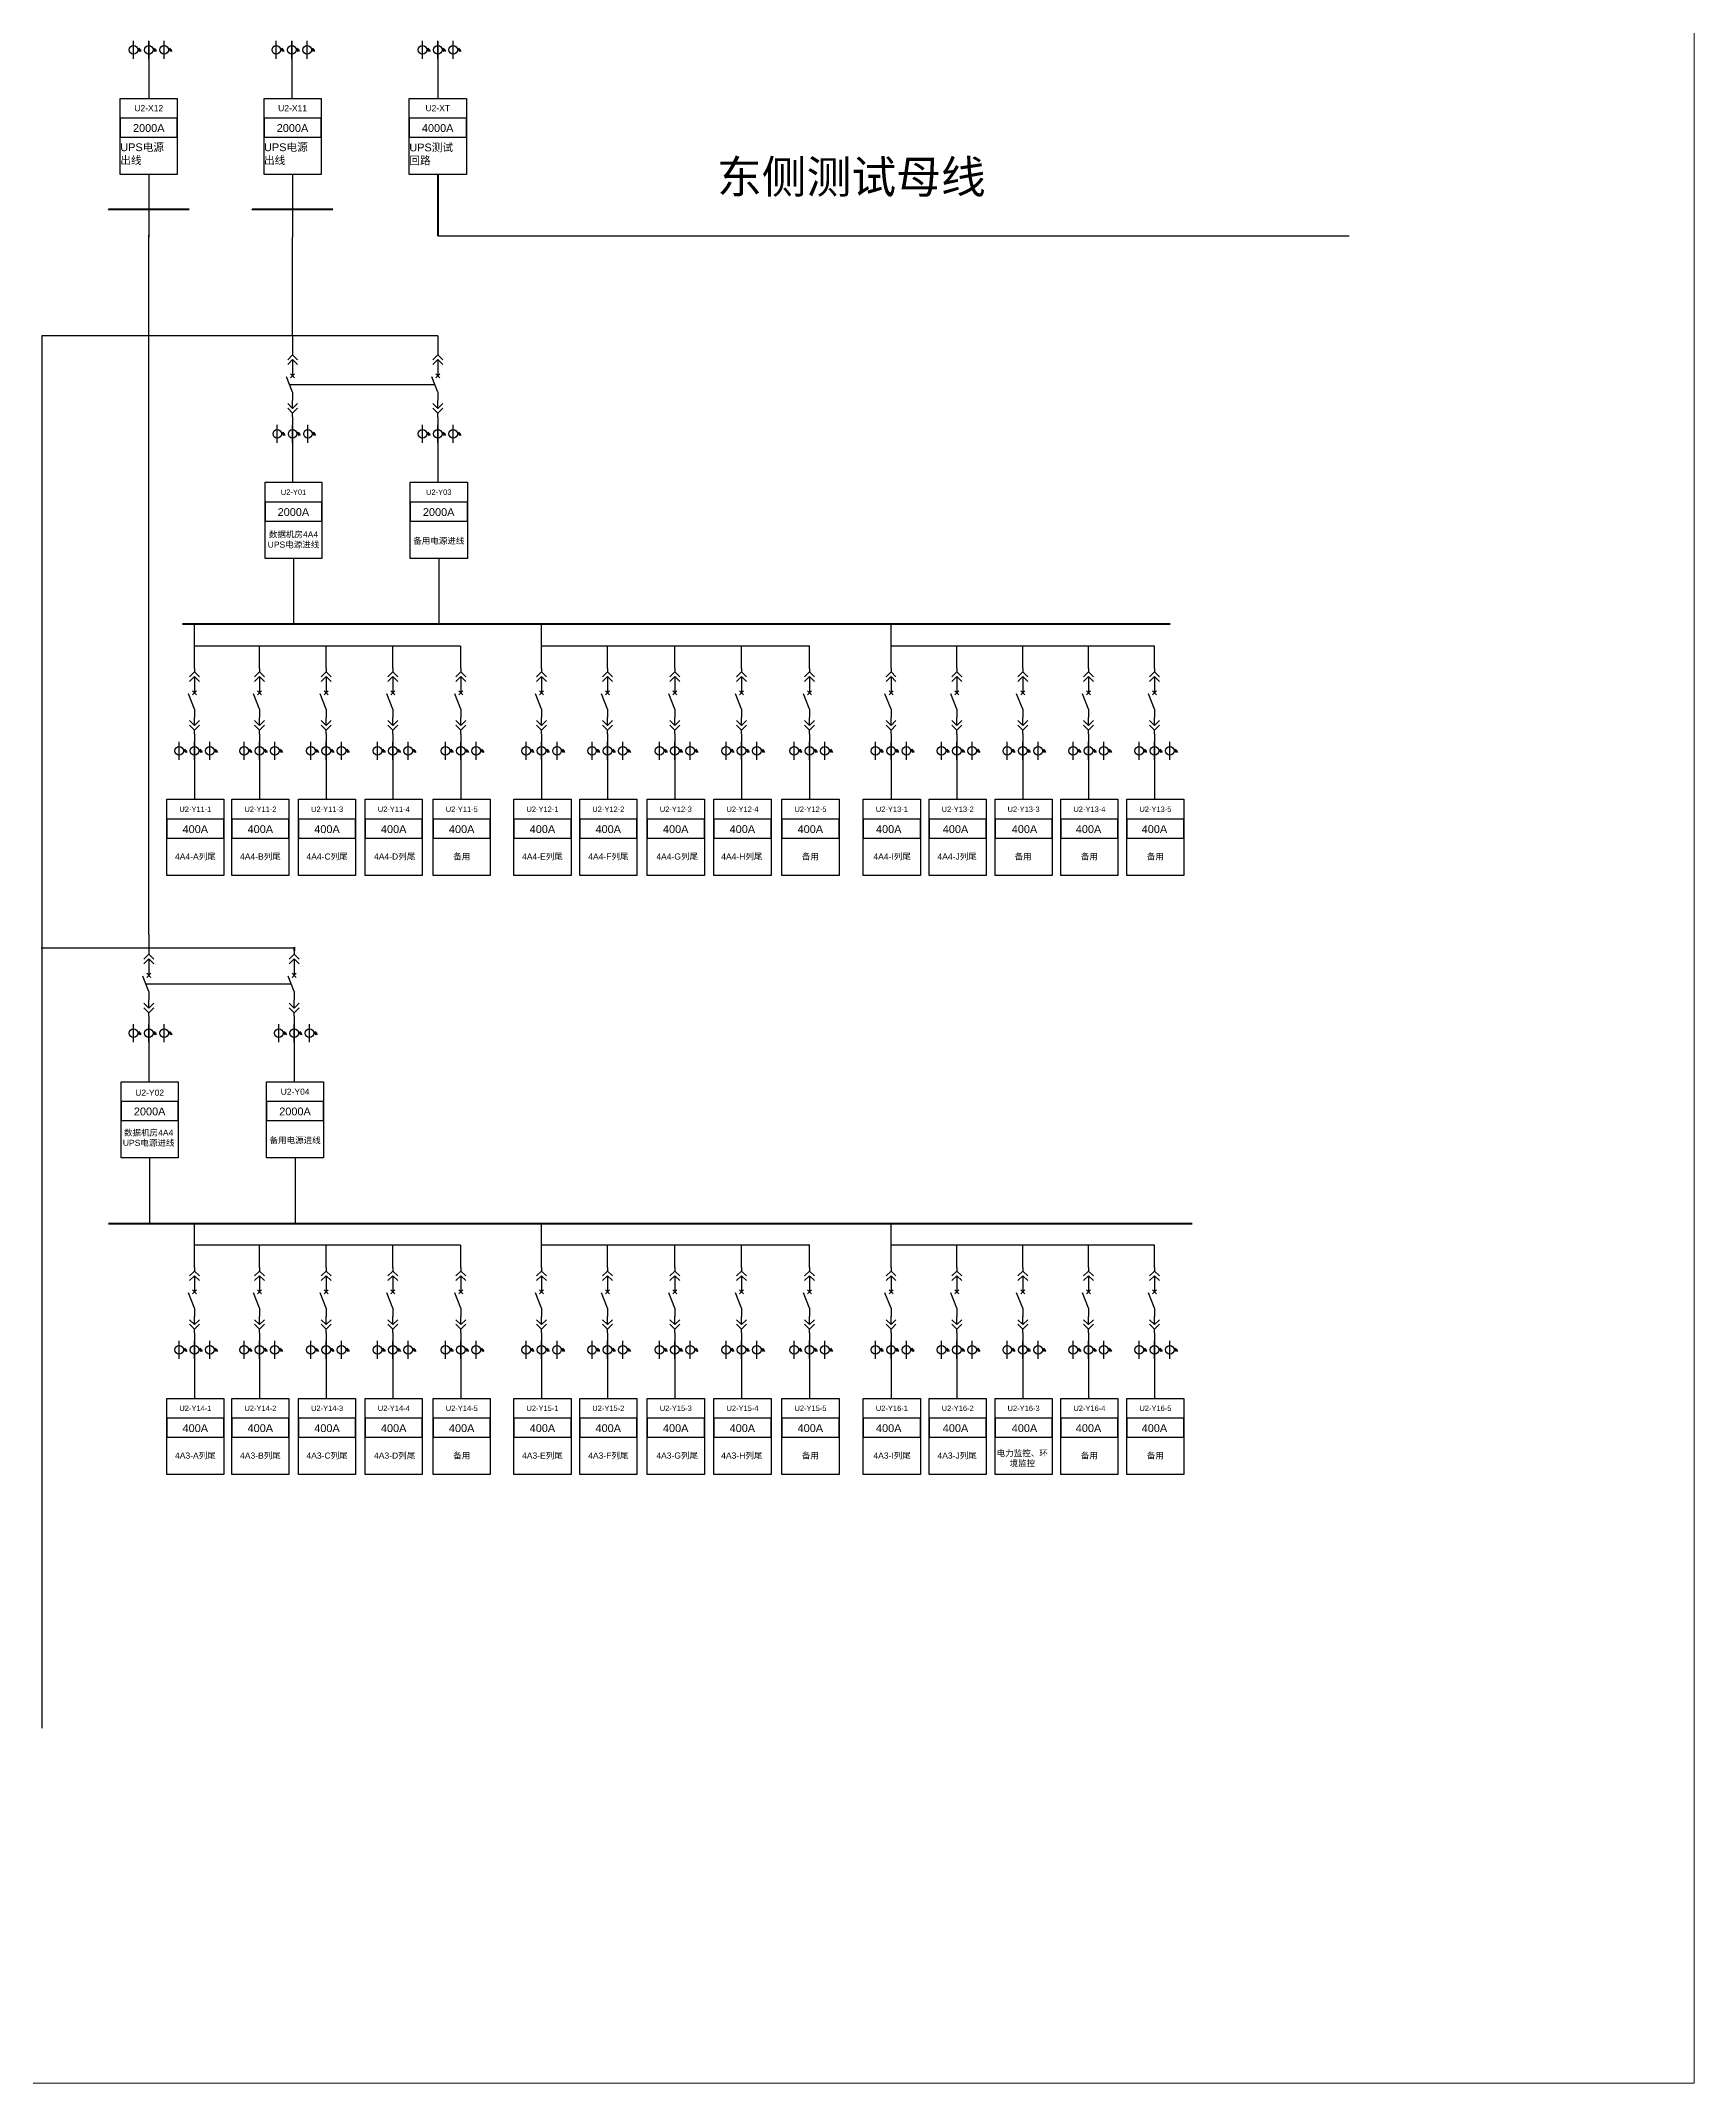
# Model space of a CAD drawing. Header units: millimetres. Extents: x -3460 to -460, y 6070 to 9130.
# Drawn here: x -2071.6 to -1920.5, y 6490.8 to 6677.3 of the extents above; entities that cross this region are included whole.
import ezdxf
from ezdxf.enums import TextEntityAlignment as Align

# ---------------------------------------------------------------- set-up
doc = ezdxf.new("R2010")
doc.units = ezdxf.units.MM
doc.header["$LTSCALE"] = 1000
doc.header["$MEASUREMENT"] = 0
doc.linetypes.add('DASHED', pattern=[0.75, 0.5, -0.25])
doc.linetypes.add('HIDDEN', pattern=[0.375, 0.25, -0.125])
doc.styles.get("Standard").update_dxf_attribs({"font": 'arial.ttf'})

# ---------------------------------------------------------------- blocks, each defined once
blk = doc.blocks.new('A$C03DD39B5')
for p, q in [((417, 475), (283, 392)), ((417, 422), (283, 339)), ((350, 333), (350, 467))]:
    blk.add_line(p, q)
blk.add_lwpolyline([(700, 167), (0, 167)])
blk.add_circle((350, 167), 167)
blk = doc.blocks.new('DYDQAA05')
at = {"color": 0}
blk.add_lwpolyline([(0, 0), (0, -7)], dxfattribs=at)
blk = doc.blocks.new('DYDQAA03')
at = {"color": 0}
for points in [[(0, 0), (0, -1.5)], [(-2.12, -3.62), (0, -1.5)], [(-2.12, -5.62), (0, -3.5)], [(2.12, -3.62), (0, -1.5)], [(2.12, -5.62), (0, -3.5)], [(0, -3.5), (0, -7)]]:
    blk.add_lwpolyline(points, dxfattribs=at)
blk = doc.blocks.new('DYDQAA09')
at = {"color": 0}
blk.add_lwpolyline([(0, 0), (0, -3.5)], dxfattribs=at)
blk.add_lwpolyline([(0, 0), (0, -3.5)], dxfattribs=at)
blk.add_lwpolyline([(0, 0), (0, -3.5)], dxfattribs=at)
blk.add_lwpolyline([(0, 0), (0, -3.5)], dxfattribs=at)
blk.add_lwpolyline([(0, 0), (0, -3.5)], dxfattribs=at)
blk.add_lwpolyline([(0, 0), (0, -3.5)], dxfattribs=at)
blk.add_lwpolyline([(0, 0), (0, -3.5)], dxfattribs=at)
blk.add_lwpolyline([(0, 0), (0, -3.5)], dxfattribs=at)
blk.add_lwpolyline([(0, 0), (0, -3.5)], dxfattribs=at)
blk = doc.blocks.new('DYDQ0201')
at = {"color": 0}
for points in [[(0.86, -0.86), (-0.86, 0.86)], [(-0.86, -0.86), (0.86, 0.86)], [(0, -7), (-2.61, -0.37)]]:
    blk.add_lwpolyline(points, dxfattribs=at)
blk = doc.blocks.new('DYDQAA04')
at = {"color": 0}
for points in [[(0, -3.5), (0, 0)], [(-2.12, -1.38), (0, -3.5)], [(-2.12, -3.38), (0, -5.5)], [(2.12, -1.38), (0, -3.5)], [(2.12, -3.38), (0, -5.5)], [(0, -7), (0, -5.5)]]:
    blk.add_lwpolyline(points, dxfattribs=at)

msp = doc.modelspace()

# ---------------------------------------------------------------- linework, layer by layer
for p, q in [((-2061.7, 6677.3, 2483.89), (-2061.7, 6675.66, 2483.89)), ((-2048.64, 6677.3, 2483.89), (-2048.64, 6675.66, 2483.89)), ((-2035.3, 6677.3, 2483.89), (-2035.3, 6675.66, 2483.89)), ((-2061.7, 6675.66, 2483.89), (-2061.7, 6672.09, 2483.89)), ((-2048.64, 6675.66, 2483.89), (-2048.64, 6672.09, 2483.89)), ((-2035.3, 6675.66, 2483.89), (-2035.3, 6672.09, 2483.89)), ((-2061.7, 6665.14, 2483.89), (-2061.7, 6659.42, 2483.89)), ((-2048.56, 6665.14, 2452.4), (-2048.56, 6659.42, 2452.4)), ((-2061.7, 6595.71, -1822.39), (-2061.7, 6659.59, -439.11)), ((-2048.56, 6650.46, -1465.72), (-2048.56, 6659.42, -82.44)), ((-2048.56, 6642.22, 735.51), (-2048.56, 6640.58, 735.51)), ((-2048.56, 6640.58, 735.51), (-2048.56, 6637.02, 735.51)), ((-2048.48, 6630.06, 704.02), (-2048.48, 6624.08, 1175.57)), ((-2057.52, 6620.01, -207.72), (-2057.52, 6624.08, 1175.57)), ((-2025.82, 6620.01, -207.72), (-2025.82, 6624.08, 1175.57)), ((-1993.9, 6620.01, -207.72), (-1993.9, 6624.08, 1175.57)), ((-2049.72, 6622.05, 1175.57), (-2057.52, 6622.05, 483.92)), ((-2051.58, 6620.01, 1175.57), (-2051.58, 6622.05, 1175.57)), ((-2041.92, 6622.05, 1867.21), (-2049.72, 6622.05, 1175.57)), ((-2045.49, 6620.01, 1867.21), (-2045.49, 6622.05, 1867.21)), ((-2033.24, 6622.05, 2558.85), (-2041.92, 6622.05, 1867.21)), ((-2039.4, 6620.01, 2558.85), (-2039.4, 6622.05, 2558.85)), ((-2033.19, 6620.01, 2558.85), (-2033.19, 6622.05, 2558.85)), ((-2018.02, 6622.05, 1175.57), (-2025.82, 6622.05, 483.92)), ((-2019.8, 6620.01, 1175.57), (-2019.8, 6622.05, 1175.57)), ((-2010.22, 6622.05, 1867.21), (-2018.02, 6622.05, 1175.57)), ((-2013.64, 6620.01, 1867.21), (-2013.64, 6622.05, 1867.21)), ((-2001.33, 6622.05, 2558.85), (-2010.22, 6622.05, 1867.21)), ((-2007.55, 6620.01, 2558.85), (-2007.55, 6622.05, 2558.85)), ((-2001.34, 6620.01, 2558.85), (-2001.34, 6622.05, 2558.85)), ((-1986.1, 6622.05, 1175.57), (-1993.9, 6622.05, 483.92)), ((-1987.89, 6620.01, 1175.57), (-1987.89, 6622.05, 1175.57)), ((-1978.3, 6622.05, 1867.21), (-1986.1, 6622.05, 1175.57)), ((-1981.87, 6620.01, 1867.21), (-1981.87, 6622.05, 1867.21)), ((-1969.82, 6622.05, 2558.85), (-1978.3, 6622.05, 1867.21)), ((-1975.86, 6620.01, 2558.85), (-1975.86, 6622.05, 2558.85)), ((-1969.83, 6620.01, 2558.85), (-1969.83, 6622.05, 2558.85)), ((-2057.52, 6613.26, 1993.51), (-2057.52, 6611.62, 1993.51)), ((-2057.52, 6611.62, 1993.51), (-2057.52, 6608.06, 1993.51)), ((-2051.58, 6613.26, 3376.79), (-2051.58, 6611.62, 3376.79)), ((-2051.58, 6611.62, 3376.79), (-2051.58, 6608.06, 3376.79)), ((-2045.49, 6613.26, 4068.43), (-2045.49, 6611.62, 4068.43)), ((-2045.49, 6611.62, 4068.43), (-2045.49, 6608.06, 4068.43)), ((-2039.4, 6613.26, 4760.07), (-2039.4, 6611.62, 4760.07)), ((-2039.4, 6611.62, 4760.07), (-2039.4, 6608.06, 4760.07)), ((-2033.19, 6613.26, 4760.07), (-2033.19, 6611.62, 4760.07)), ((-2033.19, 6611.62, 4760.07), (-2033.19, 6608.06, 4760.07)), ((-2025.82, 6613.26, 1993.51), (-2025.82, 6611.62, 1993.51)), ((-2025.82, 6611.62, 1993.51), (-2025.82, 6608.06, 1993.51)), ((-2019.8, 6613.26, 3376.79), (-2019.8, 6611.62, 3376.79)), ((-2019.8, 6611.62, 3376.79), (-2019.8, 6608.06, 3376.79)), ((-2013.64, 6613.26, 4068.43), (-2013.64, 6611.62, 4068.43)), ((-2013.64, 6611.62, 4068.43), (-2013.64, 6608.06, 4068.43)), ((-2007.55, 6613.26, 4760.07), (-2007.55, 6611.62, 4760.07)), ((-2007.55, 6611.62, 4760.07), (-2007.55, 6608.06, 4760.07)), ((-2001.34, 6613.26, 4760.07), (-2001.34, 6611.62, 4760.07)), ((-2001.34, 6611.62, 4760.07), (-2001.34, 6608.06, 4760.07)), ((-1993.9, 6613.26, 1993.51), (-1993.9, 6611.62, 1993.51)), ((-1993.9, 6611.62, 1993.51), (-1993.9, 6608.06, 1993.51)), ((-1987.89, 6613.26, 3376.79), (-1987.89, 6611.62, 3376.79)), ((-1987.89, 6611.62, 3376.79), (-1987.89, 6608.06, 3376.79)), ((-1981.87, 6613.26, 4068.43), (-1981.87, 6611.62, 4068.43)), ((-1981.87, 6611.62, 4068.43), (-1981.87, 6608.06, 4068.43)), ((-1975.86, 6613.26, 4760.07), (-1975.86, 6611.62, 4760.07)), ((-1975.86, 6611.62, 4760.07), (-1975.86, 6608.06, 4760.07)), ((-1969.83, 6613.26, 4760.07), (-1969.83, 6611.62, 4760.07)), ((-1969.83, 6611.62, 4760.07), (-1969.83, 6608.06, 4760.07)), ((-2061.7, 6587.47, 378.83), (-2061.7, 6585.83, 378.83)), ((-2061.7, 6585.83, 378.83), (-2061.7, 6582.26, 378.83)), ((-2061.62, 6575.31, 347.34), (-2061.62, 6569.32, 818.89)), ((-2057.52, 6565.29, -207.72), (-2057.52, 6569.36, 1175.57)), ((-2025.82, 6565.29, -207.72), (-2025.82, 6569.36, 1175.57)), ((-1993.9, 6565.29, -207.72), (-1993.9, 6569.36, 1175.57)), ((-2049.72, 6567.33, 1175.57), (-2057.52, 6567.33, 483.92)), ((-2051.58, 6565.29, 1175.57), (-2051.58, 6567.33, 1175.57)), ((-2041.92, 6567.33, 1867.21), (-2049.72, 6567.33, 1175.57)), ((-2045.49, 6565.29, 1867.21), (-2045.49, 6567.33, 1867.21)), ((-2033.24, 6567.33, 2558.85), (-2041.92, 6567.33, 1867.21)), ((-2039.4, 6565.29, 2558.85), (-2039.4, 6567.33, 2558.85)), ((-2033.19, 6565.29, 2558.85), (-2033.19, 6567.33, 2558.85)), ((-2018.02, 6567.33, 1175.57), (-2025.82, 6567.33, 483.92)), ((-2019.8, 6565.29, 1175.57), (-2019.8, 6567.33, 1175.57)), ((-2010.22, 6567.33, 1867.21), (-2018.02, 6567.33, 1175.57)), ((-2013.64, 6565.29, 1867.21), (-2013.64, 6567.33, 1867.21)), ((-2001.33, 6567.33, 2558.85), (-2010.22, 6567.33, 1867.21)), ((-2007.55, 6565.29, 2558.85), (-2007.55, 6567.33, 2558.85)), ((-2001.34, 6565.29, 2558.85), (-2001.34, 6567.33, 2558.85)), ((-1986.1, 6567.33, 1175.57), (-1993.9, 6567.33, 483.92)), ((-1987.89, 6565.29, 1175.57), (-1987.89, 6567.33, 1175.57)), ((-1978.3, 6567.33, 1867.21), (-1986.1, 6567.33, 1175.57)), ((-1981.87, 6565.29, 1867.21), (-1981.87, 6567.33, 1867.21)), ((-1969.82, 6567.33, 2558.85), (-1978.3, 6567.33, 1867.21)), ((-1975.86, 6565.29, 2558.85), (-1975.86, 6567.33, 2558.85)), ((-1969.83, 6565.29, 2558.85), (-1969.83, 6567.33, 2558.85)), ((-2057.52, 6558.54, 1993.51), (-2057.52, 6556.9, 1993.51)), ((-2051.58, 6558.54, 3376.79), (-2051.58, 6556.9, 3376.79)), ((-2045.49, 6558.54, 4068.43), (-2045.49, 6556.9, 4068.43)), ((-2039.4, 6558.54, 4760.07), (-2039.4, 6556.9, 4760.07)), ((-2033.19, 6558.54, 4760.07), (-2033.19, 6556.9, 4760.07)), ((-2025.82, 6558.54, 1993.51), (-2025.82, 6556.9, 1993.51)), ((-2019.8, 6558.54, 3376.79), (-2019.8, 6556.9, 3376.79)), ((-2013.64, 6558.54, 4068.43), (-2013.64, 6556.9, 4068.43)), ((-2007.55, 6558.54, 4760.07), (-2007.55, 6556.9, 4760.07)), ((-2001.34, 6558.54, 4760.07), (-2001.34, 6556.9, 4760.07)), ((-1993.9, 6558.54, 1993.51), (-1993.9, 6556.9, 1993.51)), ((-1987.89, 6558.54, 3376.79), (-1987.89, 6556.9, 3376.79)), ((-1981.87, 6558.54, 4068.43), (-1981.87, 6556.9, 4068.43)), ((-1975.86, 6558.54, 4760.07), (-1975.86, 6556.9, 4760.07)), ((-1969.83, 6558.54, 4760.07), (-1969.83, 6556.9, 4760.07)), ((-2057.52, 6556.9, 1993.51), (-2057.52, 6553.34, 1993.51)), ((-2051.58, 6556.9, 3376.79), (-2051.58, 6553.34, 3376.79)), ((-2045.49, 6556.9, 4068.43), (-2045.49, 6553.34, 4068.43)), ((-2039.4, 6556.9, 4760.07), (-2039.4, 6553.34, 4760.07)), ((-2033.19, 6556.9, 4760.07), (-2033.19, 6553.34, 4760.07)), ((-2025.82, 6556.9, 1993.51), (-2025.82, 6553.34, 1993.51)), ((-2019.8, 6556.9, 3376.79), (-2019.8, 6553.34, 3376.79)), ((-2013.64, 6556.9, 4068.43), (-2013.64, 6553.34, 4068.43)), ((-2007.55, 6556.9, 4760.07), (-2007.55, 6553.34, 4760.07)), ((-2001.34, 6556.9, 4760.07), (-2001.34, 6553.34, 4760.07)), ((-1993.9, 6556.9, 1993.51), (-1993.9, 6553.34, 1993.51)), ((-1987.89, 6556.9, 3376.79), (-1987.89, 6553.34, 3376.79)), ((-1981.87, 6556.9, 4068.43), (-1981.87, 6553.34, 4068.43)), ((-1975.86, 6556.9, 4760.07), (-1975.86, 6553.34, 4760.07)), ((-1969.83, 6556.9, 4760.07), (-1969.83, 6553.34, 4760.07))]:
    msp.add_line(p, q)
at = {"color": 6, "lineweight": 40}
msp.add_line((-2035.3, 6665.14, 2451.38), (-2035.3, 6659.54, 376.46), dxfattribs=at)
at = {"color": 6, "lineweight": 30}
msp.add_line((-2035.3, 6659.54, 376.46), (-1952.05, 6659.54, 376.46), dxfattribs=at)
at = {"color": 3, "lineweight": 30}
for p, q in [((-2035.29, 6650.39, 8333.94), (-2071.48, 6650.39, 8333.94)), ((-2071.48, 6650.39, 8333.94), (-2071.48, 6523.21, 8333.94)), ((-2048.44, 6594.47, 8333.94), (-2071.53, 6594.47, 8333.94))]:
    msp.add_line(p, q, dxfattribs=at)
at = {"color": 5}
for p, q in [((-2035.29, 6650.39, -3510.18), (-2035.29, 6648.97, -1465.72)), ((-2035.29, 6642.22, 735.51), (-2035.29, 6640.58, 735.51)), ((-2035.29, 6640.58, 735.51), (-2035.29, 6637.02, 735.51)), ((-2035.21, 6630.06, 704.02), (-2035.21, 6624.08, 1175.57)), ((-2048.41, 6587.47, 1983.23), (-2048.41, 6585.83, 1983.23)), ((-2048.41, 6585.83, 1983.23), (-2048.41, 6582.26, 1983.23)), ((-2048.33, 6575.31, 1951.74), (-2048.33, 6569.32, 2423.29))]:
    msp.add_line(p, q, dxfattribs=at)
at = {"linetype": 'DASHED', "ltscale": 2}
msp.add_line((-2048.84, 6645.95, -1465.72), (-2035.56, 6645.95, -1465.72), dxfattribs=at)
at = {"color": 1, "lineweight": 40}
for p, q in [((-2058.61, 6624.08, 1175.57), (-1968.41, 6624.08, 1175.57)), ((-2065.37, 6569.32, 818.89), (-1966.4, 6569.32, 818.89))]:
    msp.add_line(p, q, dxfattribs=at)
at = {"color": 5, "lineweight": 40}
msp.add_line((-2048.41, 6594.54, -2954.1), (-2048.41, 6594.22, -218), dxfattribs=at)
at = {"linetype": 'HIDDEN', "ltscale": 2}
msp.add_line((-2061.98, 6591.2, -218), (-2048.69, 6591.2, -218), dxfattribs=at)
at = {"color": 1, "lineweight": 13, "ltscale": 0.001071}
msp.add_lwpolyline([(-2243.19, 6860.36), (-1920.54, 6860.36), (-1920.54, 6490.78), (-2243.19, 6490.78)], close=True, dxfattribs=at)
for points, elevation in [([(-2064.3, 6672.09), (-2059.09, 6672.09), (-2059.09, 6665.14), (-2064.3, 6665.14)], 2483.89), ([(-2051.17, 6672.09), (-2045.96, 6672.09), (-2045.96, 6665.14), (-2051.17, 6665.14)], 2452.4), ([(-2064.3, 6668.54), (-2059.09, 6668.54), (-2059.09, 6670.28), (-2064.3, 6670.28)], 2483.89), ([(-2051.17, 6668.54), (-2045.96, 6668.54), (-2045.96, 6670.28), (-2051.17, 6670.28)], 2452.4), ([(-2051.08, 6637.02), (-2045.88, 6637.02), (-2045.88, 6630.06), (-2051.08, 6630.06)], 704.02), ([(-2051.08, 6633.47), (-2045.88, 6633.47), (-2045.88, 6635.2), (-2051.08, 6635.2)], 704.02), ([(-2060.04, 6608.06), (-2054.83, 6608.06), (-2054.83, 6601.1), (-2060.04, 6601.1)], 1962.02), ([(-2054.1, 6608.06), (-2048.89, 6608.06), (-2048.89, 6601.1), (-2054.1, 6601.1)], 3345.3), ([(-2048.01, 6608.06), (-2042.81, 6608.06), (-2042.81, 6601.1), (-2048.01, 6601.1)], 4036.94), ([(-2041.93, 6608.06), (-2036.72, 6608.06), (-2036.72, 6601.1), (-2041.93, 6601.1)], 4728.58), ([(-2035.72, 6608.06), (-2030.51, 6608.06), (-2030.51, 6601.1), (-2035.72, 6601.1)], 4728.58), ([(-2028.34, 6608.06), (-2023.13, 6608.06), (-2023.13, 6601.1), (-2028.34, 6601.1)], 1962.02), ([(-2022.33, 6608.06), (-2017.12, 6608.06), (-2017.12, 6601.1), (-2022.33, 6601.1)], 3345.3), ([(-2016.16, 6608.06), (-2010.95, 6608.06), (-2010.95, 6601.1), (-2016.16, 6601.1)], 4036.94), ([(-2010.07, 6608.06), (-2004.86, 6608.06), (-2004.86, 6601.1), (-2010.07, 6601.1)], 4728.58), ([(-2003.86, 6608.06), (-1998.65, 6608.06), (-1998.65, 6601.1), (-2003.86, 6601.1)], 4728.58), ([(-1996.43, 6608.06), (-1991.22, 6608.06), (-1991.22, 6601.1), (-1996.43, 6601.1)], 1962.02), ([(-1990.41, 6608.06), (-1985.2, 6608.06), (-1985.2, 6601.1), (-1990.41, 6601.1)], 3345.3), ([(-1984.4, 6608.06), (-1979.19, 6608.06), (-1979.19, 6601.1), (-1984.4, 6601.1)], 4036.94), ([(-1978.38, 6608.06), (-1973.17, 6608.06), (-1973.17, 6601.1), (-1978.38, 6601.1)], 4728.58), ([(-1972.36, 6608.06), (-1967.15, 6608.06), (-1967.15, 6601.1), (-1972.36, 6601.1)], 4728.58), ([(-2060.04, 6604.5), (-2054.83, 6604.5), (-2054.83, 6606.24), (-2060.04, 6606.24)], 1962.02), ([(-2054.1, 6604.5), (-2048.89, 6604.5), (-2048.89, 6606.24), (-2054.1, 6606.24)], 3345.3), ([(-2048.01, 6604.5), (-2042.81, 6604.5), (-2042.81, 6606.24), (-2048.01, 6606.24)], 4036.94), ([(-2041.93, 6604.5), (-2036.72, 6604.5), (-2036.72, 6606.24), (-2041.93, 6606.24)], 4728.58), ([(-2035.72, 6604.5), (-2030.51, 6604.5), (-2030.51, 6606.24), (-2035.72, 6606.24)], 4728.58), ([(-2028.34, 6604.5), (-2023.13, 6604.5), (-2023.13, 6606.24), (-2028.34, 6606.24)], 1962.02), ([(-2022.33, 6604.5), (-2017.12, 6604.5), (-2017.12, 6606.24), (-2022.33, 6606.24)], 3345.3), ([(-2016.16, 6604.5), (-2010.95, 6604.5), (-2010.95, 6606.24), (-2016.16, 6606.24)], 4036.94), ([(-2010.07, 6604.5), (-2004.86, 6604.5), (-2004.86, 6606.24), (-2010.07, 6606.24)], 4728.58), ([(-2003.86, 6604.5), (-1998.65, 6604.5), (-1998.65, 6606.24), (-2003.86, 6606.24)], 4728.58), ([(-1996.43, 6604.5), (-1991.22, 6604.5), (-1991.22, 6606.24), (-1996.43, 6606.24)], 1962.02), ([(-1990.41, 6604.5), (-1985.2, 6604.5), (-1985.2, 6606.24), (-1990.41, 6606.24)], 3345.3), ([(-1984.4, 6604.5), (-1979.19, 6604.5), (-1979.19, 6606.24), (-1984.4, 6606.24)], 4036.94), ([(-1978.38, 6604.5), (-1973.17, 6604.5), (-1973.17, 6606.24), (-1978.38, 6606.24)], 4728.58), ([(-1972.36, 6604.5), (-1967.15, 6604.5), (-1967.15, 6606.24), (-1972.36, 6606.24)], 4728.58), ([(-2064.22, 6582.26), (-2059.01, 6582.26), (-2059.01, 6575.31), (-2064.22, 6575.31)], 347.34), ([(-2064.22, 6578.71), (-2059.01, 6578.71), (-2059.01, 6580.44), (-2064.22, 6580.44)], 347.34), ([(-2060.04, 6553.34), (-2054.83, 6553.34), (-2054.83, 6546.38), (-2060.04, 6546.38)], 1962.02), ([(-2054.1, 6553.34), (-2048.89, 6553.34), (-2048.89, 6546.38), (-2054.1, 6546.38)], 3345.3), ([(-2048.01, 6553.34), (-2042.81, 6553.34), (-2042.81, 6546.38), (-2048.01, 6546.38)], 4036.94), ([(-2041.93, 6553.34), (-2036.72, 6553.34), (-2036.72, 6546.38), (-2041.93, 6546.38)], 4728.58), ([(-2035.72, 6553.34), (-2030.51, 6553.34), (-2030.51, 6546.38), (-2035.72, 6546.38)], 4728.58), ([(-2028.34, 6553.34), (-2023.13, 6553.34), (-2023.13, 6546.38), (-2028.34, 6546.38)], 1962.02), ([(-2022.33, 6553.34), (-2017.12, 6553.34), (-2017.12, 6546.38), (-2022.33, 6546.38)], 3345.3), ([(-2016.16, 6553.34), (-2010.95, 6553.34), (-2010.95, 6546.38), (-2016.16, 6546.38)], 4036.94), ([(-2010.07, 6553.34), (-2004.86, 6553.34), (-2004.86, 6546.38), (-2010.07, 6546.38)], 4728.58), ([(-2003.86, 6553.34), (-1998.65, 6553.34), (-1998.65, 6546.38), (-2003.86, 6546.38)], 4728.58), ([(-1996.43, 6553.34), (-1991.22, 6553.34), (-1991.22, 6546.38), (-1996.43, 6546.38)], 1962.02), ([(-1990.41, 6553.34), (-1985.2, 6553.34), (-1985.2, 6546.38), (-1990.41, 6546.38)], 3345.3), ([(-1984.4, 6553.34), (-1979.19, 6553.34), (-1979.19, 6546.38), (-1984.4, 6546.38)], 4036.94), ([(-1978.38, 6553.34), (-1973.17, 6553.34), (-1973.17, 6546.38), (-1978.38, 6546.38)], 4728.58), ([(-1972.36, 6553.34), (-1967.15, 6553.34), (-1967.15, 6546.38), (-1972.36, 6546.38)], 4728.58), ([(-2060.04, 6549.79), (-2054.83, 6549.79), (-2054.83, 6551.52), (-2060.04, 6551.52)], 1962.02), ([(-2054.1, 6549.79), (-2048.89, 6549.79), (-2048.89, 6551.52), (-2054.1, 6551.52)], 3345.3), ([(-2048.01, 6549.79), (-2042.81, 6549.79), (-2042.81, 6551.52), (-2048.01, 6551.52)], 4036.94), ([(-2041.93, 6549.79), (-2036.72, 6549.79), (-2036.72, 6551.52), (-2041.93, 6551.52)], 4728.58), ([(-2035.72, 6549.79), (-2030.51, 6549.79), (-2030.51, 6551.52), (-2035.72, 6551.52)], 4728.58), ([(-2028.34, 6549.79), (-2023.13, 6549.79), (-2023.13, 6551.52), (-2028.34, 6551.52)], 1962.02), ([(-2022.33, 6549.79), (-2017.12, 6549.79), (-2017.12, 6551.52), (-2022.33, 6551.52)], 3345.3), ([(-2016.16, 6549.79), (-2010.95, 6549.79), (-2010.95, 6551.52), (-2016.16, 6551.52)], 4036.94), ([(-2010.07, 6549.79), (-2004.86, 6549.79), (-2004.86, 6551.52), (-2010.07, 6551.52)], 4728.58), ([(-2003.86, 6549.79), (-1998.65, 6549.79), (-1998.65, 6551.52), (-2003.86, 6551.52)], 4728.58), ([(-1996.43, 6549.79), (-1991.22, 6549.79), (-1991.22, 6551.52), (-1996.43, 6551.52)], 1962.02), ([(-1990.41, 6549.79), (-1985.2, 6549.79), (-1985.2, 6551.52), (-1990.41, 6551.52)], 3345.3), ([(-1984.4, 6549.79), (-1979.19, 6549.79), (-1979.19, 6551.52), (-1984.4, 6551.52)], 4036.94), ([(-1978.38, 6549.79), (-1973.17, 6549.79), (-1973.17, 6551.52), (-1978.38, 6551.52)], 4728.58), ([(-1972.36, 6549.79), (-1967.15, 6549.79), (-1967.15, 6551.52), (-1972.36, 6551.52)], 4728.58)]:
    msp.add_lwpolyline(points, close=True, dxfattribs=dict(elevation=elevation))
at = {"color": 1, "elevation": 2451.38}
for points in [[(-2037.9, 6672.09), (-2032.69, 6672.09), (-2032.69, 6665.14), (-2037.9, 6665.14)], [(-2037.9, 6668.54), (-2032.69, 6668.54), (-2032.69, 6670.28), (-2037.9, 6670.28)]]:
    msp.add_lwpolyline(points, close=True, dxfattribs=at)
at = {"color": 1, "lineweight": 40, "ltscale": 100}
for points, elevation in [([(-2058.01, 6661.93), (-2065.38, 6661.93), (-2065.38, 6661.93)], -8017.17), ([(-2044.88, 6661.93), (-2052.24, 6661.93), (-2052.24, 6661.93)], -8048.66)]:
    msp.add_lwpolyline(points, dxfattribs=dict(at, elevation=elevation))
at = {"color": 5}
for points, elevation in [([(-2037.81, 6637.02), (-2032.6, 6637.02), (-2032.6, 6630.06), (-2037.81, 6630.06)], 704.02), ([(-2037.81, 6633.47), (-2032.6, 6633.47), (-2032.6, 6635.2), (-2037.81, 6635.2)], 704.02), ([(-2050.94, 6582.26), (-2045.73, 6582.26), (-2045.73, 6575.31), (-2050.94, 6575.31)], 1951.74), ([(-2050.94, 6578.71), (-2045.73, 6578.71), (-2045.73, 6580.44), (-2050.94, 6580.44)], 1951.74)]:
    msp.add_lwpolyline(points, close=True, dxfattribs=dict(at, elevation=elevation))

# ---------------------------------------------------------------- block references
at = {"linetype": 'Continuous', "xscale": 0.00233888397733859, "yscale": 0.00233888397733859, "zscale": 0.00233888397733859, "rotation": 270}
for p in [(-2063.49, 6677.34, 2483.89), (-2062.09, 6677.34, 2483.89), (-2060.68, 6677.34, 2483.89), (-2050.44, 6677.34, 2483.89), (-2049.03, 6677.34, 2483.89), (-2047.63, 6677.34, 2483.89), (-2037.09, 6677.34, 2483.89), (-2035.69, 6677.34, 2483.89), (-2034.28, 6677.34, 2483.89), (-2050.35, 6642.27, 735.51), (-2048.95, 6642.27, 735.51), (-2047.55, 6642.27, 735.51), (-2059.31, 6613.3, 1993.51), (-2057.91, 6613.3, 1993.51), (-2056.51, 6613.3, 1993.51), (-2053.37, 6613.3, 3376.79), (-2051.97, 6613.3, 3376.79), (-2050.57, 6613.3, 3376.79), (-2047.28, 6613.3, 4068.43), (-2045.88, 6613.3, 4068.43), (-2044.48, 6613.3, 4068.43), (-2041.2, 6613.3, 4760.07), (-2039.79, 6613.3, 4760.07), (-2038.39, 6613.3, 4760.07), (-2034.99, 6613.3, 4760.07), (-2033.58, 6613.3, 4760.07), (-2032.18, 6613.3, 4760.07), (-2027.61, 6613.3, 1993.51), (-2026.21, 6613.3, 1993.51), (-2024.8, 6613.3, 1993.51), (-2021.6, 6613.3, 3376.79), (-2020.19, 6613.3, 3376.79), (-2018.79, 6613.3, 3376.79), (-2015.43, 6613.3, 4068.43), (-2014.03, 6613.3, 4068.43), (-2012.63, 6613.3, 4068.43), (-2009.34, 6613.3, 4760.07), (-2007.94, 6613.3, 4760.07), (-2006.54, 6613.3, 4760.07), (-2003.13, 6613.3, 4760.07), (-2001.73, 6613.3, 4760.07), (-2000.33, 6613.3, 4760.07), (-1995.7, 6613.3, 1993.51), (-1994.29, 6613.3, 1993.51), (-1992.89, 6613.3, 1993.51), (-1989.68, 6613.3, 3376.79), (-1988.28, 6613.3, 3376.79), (-1986.87, 6613.3, 3376.79), (-1983.67, 6613.3, 4068.43), (-1982.26, 6613.3, 4068.43), (-1980.86, 6613.3, 4068.43), (-1977.65, 6613.3, 4760.07), (-1976.25, 6613.3, 4760.07), (-1974.85, 6613.3, 4760.07), (-1971.63, 6613.3, 4760.07), (-1970.22, 6613.3, 4760.07), (-1968.82, 6613.3, 4760.07), (-2063.49, 6587.51, 378.83), (-2062.09, 6587.51, 378.83), (-2060.68, 6587.51, 378.83), (-2059.31, 6558.59, 1993.51), (-2057.91, 6558.59, 1993.51), (-2056.51, 6558.59, 1993.51), (-2053.37, 6558.59, 3376.79), (-2051.97, 6558.59, 3376.79), (-2050.57, 6558.59, 3376.79), (-2047.28, 6558.59, 4068.43), (-2045.88, 6558.59, 4068.43), (-2044.48, 6558.59, 4068.43), (-2041.2, 6558.59, 4760.07), (-2039.79, 6558.59, 4760.07), (-2038.39, 6558.59, 4760.07), (-2034.99, 6558.59, 4760.07), (-2033.58, 6558.59, 4760.07), (-2032.18, 6558.59, 4760.07), (-2027.61, 6558.59, 1993.51), (-2026.21, 6558.59, 1993.51), (-2024.8, 6558.59, 1993.51), (-2021.6, 6558.59, 3376.79), (-2020.19, 6558.59, 3376.79), (-2018.79, 6558.59, 3376.79), (-2015.43, 6558.59, 4068.43), (-2014.03, 6558.59, 4068.43), (-2012.63, 6558.59, 4068.43), (-2009.34, 6558.59, 4760.07), (-2007.94, 6558.59, 4760.07), (-2006.54, 6558.59, 4760.07), (-2003.13, 6558.59, 4760.07), (-2001.73, 6558.59, 4760.07), (-2000.33, 6558.59, 4760.07), (-1995.7, 6558.59, 1993.51), (-1994.29, 6558.59, 1993.51), (-1992.89, 6558.59, 1993.51), (-1989.68, 6558.59, 3376.79), (-1988.28, 6558.59, 3376.79), (-1986.87, 6558.59, 3376.79), (-1983.67, 6558.59, 4068.43), (-1982.26, 6558.59, 4068.43), (-1980.86, 6558.59, 4068.43), (-1977.65, 6558.59, 4760.07), (-1976.25, 6558.59, 4760.07), (-1974.85, 6558.59, 4760.07), (-1971.63, 6558.59, 4760.07), (-1970.22, 6558.59, 4760.07), (-1968.82, 6558.59, 4760.07)]:
    msp.add_blockref('A$C03DD39B5', p, dxfattribs=at)
at = {"xscale": 0.2128962921302706, "yscale": 0.2128962921302706, "zscale": 0.2128962921302706}
for name, p in [('DYDQAA03', (-2048.56, 6648.97, -1465.72)), ('DYDQAA05', (-2048.56, 6650.46, -1465.72)), ('DYDQAA09', (-2048.56, 6647.48, -1465.72)), ('DYDQ0201', (-2048.56, 6646.74, -1465.72)), ('DYDQAA09', (-2048.56, 6645.25, -1465.72)), ('DYDQAA04', (-2048.56, 6644.5, -1465.72)), ('DYDQAA09', (-2048.56, 6643.01, -1465.72)), ('DYDQAA03', (-2057.52, 6620.01, -207.72)), ('DYDQAA03', (-2051.58, 6620.01, 1175.57)), ('DYDQAA03', (-2045.49, 6620.01, 1867.21)), ('DYDQAA03', (-2039.4, 6620.01, 2558.85)), ('DYDQAA03', (-2033.19, 6620.01, 2558.85)), ('DYDQAA03', (-2025.82, 6620.01, -207.72)), ('DYDQAA03', (-2019.8, 6620.01, 1175.57)), ('DYDQAA03', (-2013.64, 6620.01, 1867.21)), ('DYDQAA03', (-2007.55, 6620.01, 2558.85)), ('DYDQAA03', (-2001.34, 6620.01, 2558.85)), ('DYDQAA03', (-1993.9, 6620.01, -207.72)), ('DYDQAA03', (-1987.89, 6620.01, 1175.57)), ('DYDQAA03', (-1981.87, 6620.01, 1867.21)), ('DYDQAA03', (-1975.86, 6620.01, 2558.85)), ('DYDQAA03', (-1969.83, 6620.01, 2558.85)), ('DYDQ0201', (-2057.52, 6617.78, -207.72)), ('DYDQAA09', (-2057.52, 6618.52, -207.72)), ('DYDQ0201', (-2051.58, 6617.78, 1175.57)), ('DYDQAA09', (-2051.58, 6618.52, 1175.57)), ('DYDQ0201', (-2045.49, 6617.78, 1867.21)), ('DYDQAA09', (-2045.49, 6618.52, 1867.21)), ('DYDQ0201', (-2039.4, 6617.78, 2558.85)), ('DYDQAA09', (-2039.4, 6618.52, 2558.85)), ('DYDQ0201', (-2033.19, 6617.78, 2558.85)), ('DYDQAA09', (-2033.19, 6618.52, 2558.85)), ('DYDQ0201', (-2025.82, 6617.78, -207.72)), ('DYDQAA09', (-2025.82, 6618.52, -207.72)), ('DYDQ0201', (-2019.8, 6617.78, 1175.57)), ('DYDQAA09', (-2019.8, 6618.52, 1175.57)), ('DYDQ0201', (-2013.64, 6617.78, 1867.21)), ('DYDQAA09', (-2013.64, 6618.52, 1867.21)), ('DYDQ0201', (-2007.55, 6617.78, 2558.85)), ('DYDQAA09', (-2007.55, 6618.52, 2558.85)), ('DYDQ0201', (-2001.34, 6617.78, 2558.85)), ('DYDQAA09', (-2001.34, 6618.52, 2558.85)), ('DYDQ0201', (-1993.9, 6617.78, -207.72)), ('DYDQAA09', (-1993.9, 6618.52, -207.72)), ('DYDQ0201', (-1987.89, 6617.78, 1175.57)), ('DYDQAA09', (-1987.89, 6618.52, 1175.57)), ('DYDQ0201', (-1981.87, 6617.78, 1867.21)), ('DYDQAA09', (-1981.87, 6618.52, 1867.21)), ('DYDQ0201', (-1975.86, 6617.78, 2558.85)), ('DYDQAA09', (-1975.86, 6618.52, 2558.85)), ('DYDQ0201', (-1969.83, 6617.78, 2558.85)), ('DYDQAA09', (-1969.83, 6618.52, 2558.85)), ('DYDQAA04', (-2057.52, 6615.54, -207.72)), ('DYDQAA09', (-2057.52, 6616.28, -207.72)), ('DYDQAA04', (-2051.58, 6615.54, 1175.57)), ('DYDQAA09', (-2051.58, 6616.28, 1175.57)), ('DYDQAA04', (-2045.49, 6615.54, 1867.21)), ('DYDQAA09', (-2045.49, 6616.28, 1867.21)), ('DYDQAA04', (-2039.4, 6615.54, 2558.85)), ('DYDQAA09', (-2039.4, 6616.28, 2558.85)), ('DYDQAA04', (-2033.19, 6615.54, 2558.85)), ('DYDQAA09', (-2033.19, 6616.28, 2558.85)), ('DYDQAA04', (-2025.82, 6615.54, -207.72)), ('DYDQAA09', (-2025.82, 6616.28, -207.72)), ('DYDQAA04', (-2019.8, 6615.54, 1175.57)), ('DYDQAA09', (-2019.8, 6616.28, 1175.57)), ('DYDQAA04', (-2013.64, 6615.54, 1867.21)), ('DYDQAA09', (-2013.64, 6616.28, 1867.21)), ('DYDQAA04', (-2007.55, 6615.54, 2558.85)), ('DYDQAA09', (-2007.55, 6616.28, 2558.85)), ('DYDQAA04', (-2001.34, 6615.54, 2558.85)), ('DYDQAA09', (-2001.34, 6616.28, 2558.85)), ('DYDQAA04', (-1993.9, 6615.54, -207.72)), ('DYDQAA09', (-1993.9, 6616.28, -207.72)), ('DYDQAA04', (-1987.89, 6615.54, 1175.57)), ('DYDQAA09', (-1987.89, 6616.28, 1175.57)), ('DYDQAA04', (-1981.87, 6615.54, 1867.21)), ('DYDQAA09', (-1981.87, 6616.28, 1867.21)), ('DYDQAA04', (-1975.86, 6615.54, 2558.85)), ('DYDQAA09', (-1975.86, 6616.28, 2558.85)), ('DYDQAA04', (-1969.83, 6615.54, 2558.85)), ('DYDQAA09', (-1969.83, 6616.28, 2558.85)), ('DYDQAA09', (-2057.52, 6614.05, -207.72)), ('DYDQAA09', (-2051.58, 6614.05, 1175.57)), ('DYDQAA09', (-2045.49, 6614.05, 1867.21)), ('DYDQAA09', (-2039.4, 6614.05, 2558.85)), ('DYDQAA09', (-2033.19, 6614.05, 2558.85)), ('DYDQAA09', (-2025.82, 6614.05, -207.72)), ('DYDQAA09', (-2019.8, 6614.05, 1175.57)), ('DYDQAA09', (-2013.64, 6614.05, 1867.21)), ('DYDQAA09', (-2007.55, 6614.05, 2558.85)), ('DYDQAA09', (-2001.34, 6614.05, 2558.85)), ('DYDQAA09', (-1993.9, 6614.05, -207.72)), ('DYDQAA09', (-1987.89, 6614.05, 1175.57)), ('DYDQAA09', (-1981.87, 6614.05, 1867.21)), ('DYDQAA09', (-1975.86, 6614.05, 2558.85)), ('DYDQAA09', (-1969.83, 6614.05, 2558.85)), ('DYDQAA05', (-2061.7, 6595.71, -1822.39)), ('DYDQAA03', (-2061.7, 6594.22, -1822.39)), ('DYDQ0201', (-2061.7, 6591.98, -1822.39)), ('DYDQAA09', (-2061.7, 6592.73, -1822.39)), ('DYDQAA04', (-2061.7, 6589.74, -1822.39)), ('DYDQAA09', (-2061.7, 6590.49, -1822.39)), ('DYDQAA09', (-2061.7, 6588.25, -1822.39)), ('DYDQAA03', (-2057.52, 6565.29, -207.72)), ('DYDQAA03', (-2051.58, 6565.29, 1175.57)), ('DYDQAA03', (-2045.49, 6565.29, 1867.21)), ('DYDQAA03', (-2039.4, 6565.29, 2558.85)), ('DYDQAA03', (-2033.19, 6565.29, 2558.85)), ('DYDQAA03', (-2025.82, 6565.29, -207.72)), ('DYDQAA03', (-2019.8, 6565.29, 1175.57)), ('DYDQAA03', (-2013.64, 6565.29, 1867.21)), ('DYDQAA03', (-2007.55, 6565.29, 2558.85)), ('DYDQAA03', (-2001.34, 6565.29, 2558.85)), ('DYDQAA03', (-1993.9, 6565.29, -207.72)), ('DYDQAA03', (-1987.89, 6565.29, 1175.57)), ('DYDQAA03', (-1981.87, 6565.29, 1867.21)), ('DYDQAA03', (-1975.86, 6565.29, 2558.85)), ('DYDQAA03', (-1969.83, 6565.29, 2558.85)), ('DYDQ0201', (-2057.52, 6563.06, -207.72)), ('DYDQAA09', (-2057.52, 6563.8, -207.72)), ('DYDQ0201', (-2051.58, 6563.06, 1175.57)), ('DYDQAA09', (-2051.58, 6563.8, 1175.57)), ('DYDQ0201', (-2045.49, 6563.06, 1867.21)), ('DYDQAA09', (-2045.49, 6563.8, 1867.21)), ('DYDQ0201', (-2039.4, 6563.06, 2558.85)), ('DYDQAA09', (-2039.4, 6563.8, 2558.85)), ('DYDQ0201', (-2033.19, 6563.06, 2558.85)), ('DYDQAA09', (-2033.19, 6563.8, 2558.85)), ('DYDQ0201', (-2025.82, 6563.06, -207.72)), ('DYDQAA09', (-2025.82, 6563.8, -207.72)), ('DYDQ0201', (-2019.8, 6563.06, 1175.57)), ('DYDQAA09', (-2019.8, 6563.8, 1175.57)), ('DYDQ0201', (-2013.64, 6563.06, 1867.21)), ('DYDQAA09', (-2013.64, 6563.8, 1867.21)), ('DYDQ0201', (-2007.55, 6563.06, 2558.85)), ('DYDQAA09', (-2007.55, 6563.8, 2558.85)), ('DYDQ0201', (-2001.34, 6563.06, 2558.85)), ('DYDQAA09', (-2001.34, 6563.8, 2558.85)), ('DYDQ0201', (-1993.9, 6563.06, -207.72)), ('DYDQAA09', (-1993.9, 6563.8, -207.72)), ('DYDQ0201', (-1987.89, 6563.06, 1175.57)), ('DYDQAA09', (-1987.89, 6563.8, 1175.57)), ('DYDQ0201', (-1981.87, 6563.06, 1867.21)), ('DYDQAA09', (-1981.87, 6563.8, 1867.21)), ('DYDQ0201', (-1975.86, 6563.06, 2558.85)), ('DYDQAA09', (-1975.86, 6563.8, 2558.85)), ('DYDQ0201', (-1969.83, 6563.06, 2558.85)), ('DYDQAA09', (-1969.83, 6563.8, 2558.85)), ('DYDQAA09', (-2057.52, 6561.57, -207.72)), ('DYDQAA09', (-2051.58, 6561.57, 1175.57)), ('DYDQAA09', (-2045.49, 6561.57, 1867.21)), ('DYDQAA09', (-2039.4, 6561.57, 2558.85)), ('DYDQAA09', (-2033.19, 6561.57, 2558.85)), ('DYDQAA09', (-2025.82, 6561.57, -207.72)), ('DYDQAA09', (-2019.8, 6561.57, 1175.57)), ('DYDQAA09', (-2013.64, 6561.57, 1867.21)), ('DYDQAA09', (-2007.55, 6561.57, 2558.85)), ('DYDQAA09', (-2001.34, 6561.57, 2558.85)), ('DYDQAA09', (-1993.9, 6561.57, -207.72)), ('DYDQAA09', (-1987.89, 6561.57, 1175.57)), ('DYDQAA09', (-1981.87, 6561.57, 1867.21)), ('DYDQAA09', (-1975.86, 6561.57, 2558.85)), ('DYDQAA09', (-1969.83, 6561.57, 2558.85)), ('DYDQAA04', (-2057.52, 6560.82, -207.72)), ('DYDQAA04', (-2051.58, 6560.82, 1175.57)), ('DYDQAA04', (-2045.49, 6560.82, 1867.21)), ('DYDQAA04', (-2039.4, 6560.82, 2558.85)), ('DYDQAA04', (-2033.19, 6560.82, 2558.85)), ('DYDQAA04', (-2025.82, 6560.82, -207.72)), ('DYDQAA04', (-2019.8, 6560.82, 1175.57)), ('DYDQAA04', (-2013.64, 6560.82, 1867.21)), ('DYDQAA04', (-2007.55, 6560.82, 2558.85)), ('DYDQAA04', (-2001.34, 6560.82, 2558.85)), ('DYDQAA04', (-1993.9, 6560.82, -207.72)), ('DYDQAA04', (-1987.89, 6560.82, 1175.57)), ('DYDQAA04', (-1981.87, 6560.82, 1867.21)), ('DYDQAA04', (-1975.86, 6560.82, 2558.85)), ('DYDQAA04', (-1969.83, 6560.82, 2558.85)), ('DYDQAA09', (-2057.52, 6559.33, -207.72)), ('DYDQAA09', (-2051.58, 6559.33, 1175.57)), ('DYDQAA09', (-2045.49, 6559.33, 1867.21)), ('DYDQAA09', (-2039.4, 6559.33, 2558.85)), ('DYDQAA09', (-2033.19, 6559.33, 2558.85)), ('DYDQAA09', (-2025.82, 6559.33, -207.72)), ('DYDQAA09', (-2019.8, 6559.33, 1175.57)), ('DYDQAA09', (-2013.64, 6559.33, 1867.21)), ('DYDQAA09', (-2007.55, 6559.33, 2558.85)), ('DYDQAA09', (-2001.34, 6559.33, 2558.85)), ('DYDQAA09', (-1993.9, 6559.33, -207.72)), ('DYDQAA09', (-1987.89, 6559.33, 1175.57)), ('DYDQAA09', (-1981.87, 6559.33, 1867.21)), ('DYDQAA09', (-1975.86, 6559.33, 2558.85)), ('DYDQAA09', (-1969.83, 6559.33, 2558.85))]:
    msp.add_blockref(name, p, dxfattribs=at)
at = {"color": 5, "xscale": 0.2128962921302706, "yscale": 0.2128962921302706, "zscale": 0.2128962921302706}
for name, p in [('DYDQAA03', (-2035.29, 6648.97, -1465.72)), ('DYDQAA09', (-2035.29, 6647.48, -1465.72)), ('DYDQ0201', (-2035.29, 6646.74, -1465.72)), ('DYDQAA09', (-2035.29, 6645.25, -1465.72)), ('DYDQAA04', (-2035.29, 6644.5, -1465.72)), ('DYDQAA09', (-2035.29, 6643.01, -1465.72)), ('DYDQAA03', (-2048.41, 6594.22, -218)), ('DYDQ0201', (-2048.41, 6591.98, -218)), ('DYDQAA09', (-2048.41, 6592.73, -218)), ('DYDQAA04', (-2048.41, 6589.74, -218)), ('DYDQAA09', (-2048.41, 6590.49, -218)), ('DYDQAA09', (-2048.41, 6588.25, -218))]:
    msp.add_blockref(name, p, dxfattribs=at)
at = {"color": 5, "linetype": 'Continuous', "xscale": 0.00233888397733859, "yscale": 0.00233888397733859, "zscale": 0.00233888397733859, "rotation": 270}
for p in [(-2037.08, 6642.27, 735.51), (-2035.68, 6642.27, 735.51), (-2034.28, 6642.27, 735.51), (-2050.21, 6587.51, 1983.23), (-2048.8, 6587.51, 1983.23), (-2047.4, 6587.51, 1983.23)]:
    msp.add_blockref('A$C03DD39B5', p, dxfattribs=at)

# ---------------------------------------------------------------- texts
at = {"lineweight": 0}
for s, p in [('2000A', (-2061.7, 6669.02, 1100.61)), ('2000A', (-2048.57, 6669.02, 1069.12)), ('2000A', (-2048.49, 6633.94, -679.27)), ('400A', (-2057.45, 6604.98, 578.74)), ('400A', (-2051.51, 6604.98, 1962.02)), ('400A', (-2045.42, 6604.98, 2653.66)), ('400A', (-2039.33, 6604.98, 3345.3)), ('400A', (-2033.12, 6604.98, 3345.3)), ('400A', (-2025.74, 6604.98, 578.74)), ('400A', (-2019.73, 6604.98, 1962.02)), ('400A', (-2013.57, 6604.98, 2653.66)), ('400A', (-2007.48, 6604.98, 3345.3)), ('400A', (-2001.27, 6604.98, 3345.3)), ('400A', (-1994.11, 6604.98, 3345.3)), ('400A', (-1988.01, 6604.98, 3345.3)), ('400A', (-1981.71, 6604.98, 3345.3)), ('400A', (-1975.86, 6604.98, 3345.3)), ('400A', (-1969.84, 6604.98, 3345.3)), ('2000A', (-2061.62, 6579.19, -1035.94)), ('400A', (-2057.45, 6550.26, 578.74)), ('400A', (-2051.51, 6550.26, 1962.02)), ('400A', (-2045.42, 6550.26, 2653.66)), ('400A', (-2039.33, 6550.26, 3345.3)), ('400A', (-2033.12, 6550.26, 3345.3)), ('400A', (-2025.74, 6550.26, 578.74)), ('400A', (-2019.73, 6550.26, 1962.02)), ('400A', (-2013.57, 6550.26, 2653.66)), ('400A', (-2007.48, 6550.26, 3345.3)), ('400A', (-2001.27, 6550.26, 3345.3)), ('400A', (-1994.11, 6550.26, 3345.3)), ('400A', (-1988.01, 6550.26, 3345.3)), ('400A', (-1981.71, 6550.26, 3345.3)), ('400A', (-1975.86, 6550.26, 3345.3)), ('400A', (-1969.84, 6550.26, 3345.3))]:
    msp.add_text(s, height=0.713, dxfattribs=at).set_placement(p, align=Align.CENTER)
at = {"color": 1, "lineweight": 0}
msp.add_text('4000A', height=0.713, dxfattribs=at).set_placement((-2035.31, 6669.02, 1068.1), align=Align.CENTER)
at = {"color": 5, "lineweight": 0}
for p in [(-2035.22, 6633.94, -679.27), (-2048.34, 6579.19, 568.46)]:
    msp.add_text('2000A', height=0.713, dxfattribs=at).set_placement(p, align=Align.CENTER)
at = {"width": 5.2091}
for s, insert, char_height, attachment_point in [('U2-X12\\P', (-2061.7, 6671.19, 4558.82), 0.557, 5), ('U2-X11\\P', (-2048.56, 6671.19, 5345.27), 0.557, 5), ('UPS电源\\P出线', (-2064.3, 6667.98, -94.07), 0.713, 1), ('UPS电源\\P出线', (-2051.17, 6667.98, 1162.91), 0.713, 1), ('U2-Y01\\P', (-2048.48, 6636.11, 704.02), 0.49, 5), ('{\\H0.78125x;数据机房4A4 \\PUPS电源进线\\P}', (-2048.48, 6631.76, 704.02), 0.7128, 5), ('U2-Y11-1\\P', (-2057.44, 6607.15, 1962.02), 0.49, 5), ('U2-Y11-2\\P', (-2051.5, 6607.15, 3345.3), 0.49, 5), ('U2-Y11-3\\P', (-2045.41, 6607.15, 4036.94), 0.49, 5), ('U2-Y11-4\\P', (-2039.32, 6607.15, 4728.58), 0.49, 5), ('U2-Y11-5\\P', (-2033.11, 6607.15, 4728.58), 0.49, 5), ('U2-Y12-1\\P', (-2025.74, 6607.15, 1962.02), 0.49, 5), ('U2-Y12-2\\P', (-2019.72, 6607.15, 3345.3), 0.49, 5), ('U2-Y12-3\\P', (-2013.56, 6607.15, 4036.94), 0.49, 5), ('U2-Y12-4\\P', (-2007.47, 6607.15, 4728.58), 0.49, 5), ('U2-Y12-5\\P', (-2001.26, 6607.15, 4728.58), 0.49, 5), ('U2-Y13-1\\P', (-1993.82, 6607.15, 1962.02), 0.49, 5), ('U2-Y13-2\\P', (-1987.81, 6607.15, 3345.3), 0.49, 5), ('U2-Y13-3\\P', (-1981.79, 6607.15, 4036.94), 0.49, 5), ('U2-Y13-4\\P', (-1975.78, 6607.15, 4728.58), 0.49, 5), ('U2-Y13-5\\P', (-1969.75, 6607.15, 4728.58), 0.49, 5), ('{\\H0.78125x;4A4-A\\f宋体|b0|i0|c134|p2;列尾}', (-2057.44, 6602.8, 1962.02), 0.7128, 5), ('{\\H0.78125x;4A4-B\\f宋体|b0|i0|c134|p2;列尾}', (-2051.5, 6602.8, 3345.3), 0.7128, 5), ('{\\H0.78125x;4A4-C\\f宋体|b0|i0|c134|p2;列尾}', (-2045.41, 6602.8, 4036.94), 0.7128, 5), ('{\\H0.78125x;4A4-D\\f宋体|b0|i0|c134|p2;列尾}', (-2039.24, 6602.8, 4036.94), 0.7128, 5), ('{\\H0.78125x;备用\\P}', (-2033.11, 6602.8, 4728.58), 0.7128, 5), ('{\\H0.78125x;4A4-E\\f宋体|b0|i0|c134|p2;列尾}', (-2025.74, 6602.8, 1962.02), 0.7128, 5), ('{\\H0.78125x;4A4-F\\f宋体|b0|i0|c134|p2;列尾}', (-2019.72, 6602.8, 3345.3), 0.7128, 5), ('{\\H0.78125x;4A4-G\\f宋体|b0|i0|c134|p2;列尾}', (-2013.43, 6602.8, 4036.94), 0.7128, 5), ('{\\H0.78125x;4A4-H\\f宋体|b0|i0|c134|p2;列尾}', (-2007.53, 6602.8, 4036.94), 0.7128, 5), ('{\\H0.78125x;备用\\P}', (-2001.26, 6602.8, 4728.58), 0.7128, 5), ('{\\H0.78125x;4A4-I\\f宋体|b0|i0|c134|p2;列尾}', (-1993.8, 6602.8, 4036.94), 0.7128, 5), ('{\\H0.78125x;4A4-J\\f宋体|b0|i0|c134|p2;列尾}', (-1987.86, 6602.8, 4036.94), 0.7128, 5), ('{\\H0.78125x;备用\\P}', (-1981.83, 6602.8, 4728.58), 0.7128, 5), ('{\\H0.78125x;备用\\P}', (-1975.78, 6602.8, 4728.58), 0.7128, 5), ('{\\H0.78125x;备用\\P}', (-1969.75, 6602.8, 4728.58), 0.7128, 5), ('U2-Y02\\P', (-2061.62, 6581.26, -1854.9), 0.557, 5), ('数据机房4A4 \\PUPS电源进线', (-2061.71, 6577.11, -4747.76), 0.557, 5), ('U2-Y14-1', (-2057.44, 6552.43, 1962.02), 0.49, 5), ('U2-Y14-2', (-2051.5, 6552.43, 3345.3), 0.49, 5), ('U2-Y14-3', (-2045.41, 6552.43, 4036.94), 0.49, 5), ('U2-Y14-4', (-2039.32, 6552.43, 4728.58), 0.49, 5), ('U2-Y14-5', (-2033.11, 6552.43, 4728.58), 0.49, 5), ('U2-Y15-1', (-2025.74, 6552.43, 1962.02), 0.49, 5), ('U2-Y15-2', (-2019.72, 6552.43, 3345.3), 0.49, 5), ('U2-Y15-3', (-2013.56, 6552.43, 4036.94), 0.49, 5), ('U2-Y15-4', (-2007.47, 6552.43, 4728.58), 0.49, 5), ('U2-Y15-5', (-2001.26, 6552.43, 4728.58), 0.49, 5), ('U2-Y16-1', (-1993.82, 6552.43, 1962.02), 0.49, 5), ('U2-Y16-2', (-1987.81, 6552.43, 3345.3), 0.49, 5), ('U2-Y16-3', (-1981.79, 6552.43, 4036.94), 0.49, 5), ('U2-Y16-4', (-1975.78, 6552.43, 4728.58), 0.49, 5), ('U2-Y16-5', (-1969.75, 6552.43, 4728.58), 0.49, 5), ('{\\H0.78125x;4A3-A\\fSimSun|b0|i0|c134|p2;列尾}', (-2057.44, 6548.08, 1962.02), 0.7128, 5), ('{\\H0.78125x;4A3-B\\fSimSun|b0|i0|c134|p2;列尾}', (-2051.5, 6548.08, 3345.3), 0.7128, 5), ('{\\H0.78125x;4A3-C\\fSimSun|b0|i0|c134|p2;列尾}', (-2045.41, 6548.08, 4036.94), 0.7128, 5), ('{\\H0.78125x;4A3-D\\fSimSun|b0|i0|c134|p2;列尾}', (-2039.24, 6548.08, 4036.94), 0.7128, 5), ('{\\H0.78125x;备用\\P}', (-2033.11, 6548.08, 4728.58), 0.7128, 5), ('{\\H0.78125x;4A3-E\\fSimSun|b0|i0|c134|p2;列尾}', (-2025.74, 6548.08, 1962.02), 0.7128, 5), ('{\\H0.78125x;4A3-F\\fSimSun|b0|i0|c134|p2;列尾}', (-2019.72, 6548.08, 3345.3), 0.7128, 5), ('{\\H0.78125x;4A3-G\\fSimSun|b0|i0|c134|p2;列尾}', (-2013.43, 6548.08, 4036.94), 0.7128, 5), ('{\\H0.78125x;4A3-H\\fSimSun|b0|i0|c134|p2;列尾}', (-2007.53, 6548.08, 4036.94), 0.7128, 5), ('{\\H0.78125x;备用\\P}', (-2001.26, 6548.08, 4728.58), 0.7128, 5), ('{\\H0.78125x;4A3-I\\fSimSun|b0|i0|c134|p2;列尾}', (-1993.8, 6548.08, 4036.94), 0.7128, 5), ('{\\H0.78125x;4A3-J\\fSimSun|b0|i0|c134|p2;列尾}', (-1987.86, 6548.08, 4036.94), 0.7128, 5), ('{\\H0.78125x;电力监控、环\\P境监控\\P}', (-1981.91, 6547.84, 4728.58), 0.7128, 5), ('{\\H0.78125x;备用\\P}', (-1975.78, 6548.08, 4728.58), 0.7128, 5), ('{\\H0.78125x;备用\\P}', (-1969.75, 6548.08, 4728.58), 0.7128, 5)]:
    msp.add_mtext(s, dxfattribs=dict(at, insert=insert, char_height=char_height, attachment_point=attachment_point))
at = {"color": 1, "width": 5.2091}
for s, insert, char_height, attachment_point in [('U2-XT\\P', (-2035.3, 6671.19, 5344.25), 0.557, 5), ('UPS测试\\P回路', (-2037.9, 6667.96, 2451.38), 0.713, 1)]:
    msp.add_mtext(s, dxfattribs=dict(at, insert=insert, char_height=char_height, attachment_point=attachment_point))
at = {"color": 6, "insert": (-2009.8, 6666.42, 44470.02), "char_height": 3, "width": 43.0734, "attachment_point": 1}
msp.add_mtext('东侧测试母线', dxfattribs=at)
at = {"color": 5, "width": 5.2091, "attachment_point": 5}
for s, insert, char_height in [('U2-Y03\\P', (-2035.21, 6636.11, 704.02), 0.49), ('{\\H0.78125x;备用电源进线\\P}', (-2035.21, 6631.64, 704.02), 0.7128), ('U2-Y04\\P', (-2048.33, 6581.35, 1951.74), 0.557), ('{\\H0.78125x;备用电源进线\\P}', (-2048.33, 6576.88, 1951.74), 0.7128)]:
    msp.add_mtext(s, dxfattribs=dict(at, insert=insert, char_height=char_height))

doc.saveas('drawing.dxf')
